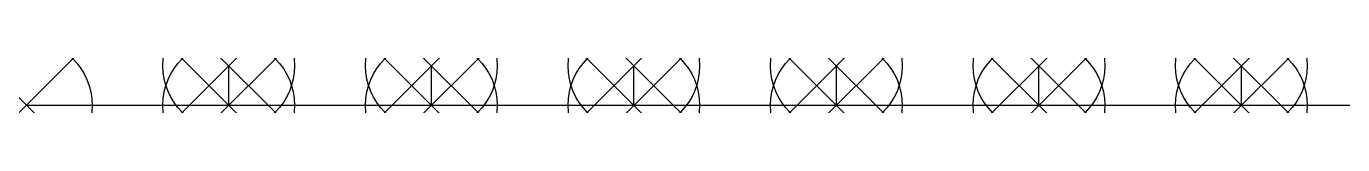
# Model space of a CAD drawing. Header units: inches. Extents: x 0 to 40, y 0 to 0.3.
# Drawn here: x 0 to 10, y 0 to 0.3 of the extents above; entities that cross this region are included whole.
import ezdxf

# ---------------------------------------------------------------- set-up
doc = ezdxf.new("R2010")
doc.units = ezdxf.units.IN
doc.header["$MEASUREMENT"] = 0
doc.header["$PDMODE"] = 35
for name, color, linetype in [('GF_Glass_01', 210, 'Continuous'), ('GF_Glass_02', 210, 'Continuous'), ('GF_Glass_05', 210, 'Continuous'), ('MF_bars', 21, 'Continuous'), ('NF_Glassload', 150, 'Continuous'), ('NF_RestraintsXYZ', 70, 'Continuous'), ('NF_Windload_01', 40, 'Continuous'), ('NF_Windload_02', 40, 'Continuous'), ('NF_Windload_03', 40, 'Continuous'), ('NF_Windload_04', 40, 'Continuous'), ('NF_Windload_05', 40, 'Continuous'), ('NF_Windload_06', 40, 'Continuous'), ('NF_Windload_07', 40, 'Continuous'), ('NF_Windload_08', 40, 'Continuous'), ('NF_Windload_09', 40, 'Continuous'), ('NF_Windload_10', 40, 'Continuous'), ('NF_Windload_11', 40, 'Continuous'), ('NF_Windload_12', 40, 'Continuous'), ('NF_Windload_13', 40, 'Continuous'), ('NF_Windload_14', 40, 'Continuous'), ('NF_Windload_15', 40, 'Continuous')]:
    doc.layers.add(name, color=color, linetype=linetype)

msp = doc.modelspace()

# ---------------------------------------------------------------- linework, layer by layer
at = {"extrusion": (0, -1, -2e-16)}
for p, q in [((1.538, 0.3, 1.562), (1.538, 0.3)), ((1.538, 0.3, 3.125), (1.538, 0.3, 1.562)), ((1.538, 0.3, 4.688), (1.538, 0.3, 3.125)), ((1.538, 0.3, 6.25), (1.538, 0.3, 4.688)), ((1.538, 0.3, 7.813), (1.538, 0.3, 6.25)), ((1.538, 0.3, 9.375), (1.538, 0.3, 7.813)), ((1.538, 0.3, 10.938), (1.538, 0.3, 9.375)), ((1.538, 0.3, 12.5), (1.538, 0.3, 10.938)), ((1.538, 0.3, 14.062), (1.538, 0.3, 12.5)), ((1.538, 0.3, 15.625), (1.538, 0.3, 14.062)), ((1.538, 0.3, 17.188), (1.538, 0.3, 15.625)), ((1.538, 0.3, 18.75), (1.538, 0.3, 17.188)), ((1.538, 0.3, 20.312), (1.538, 0.3, 18.75)), ((1.538, 0.3, 21.875), (1.538, 0.3, 20.312)), ((1.538, 0.3, 23.438), (1.538, 0.3, 21.875)), ((1.538, 0.3, 25), (1.538, 0.3, 23.438)), ((1.538, 0, 23.438), (1.538, 0.3, 23.438)), ((1.538, 0, 21.875), (1.538, 0.3, 21.875)), ((1.538, 0, 20.313), (1.538, 0.3, 20.313)), ((1.538, 0, 18.75), (1.538, 0.3, 18.75)), ((1.538, 0, 17.188), (1.538, 0.3, 17.188)), ((1.538, 0, 15.625), (1.538, 0.3, 15.625)), ((1.538, 0, 14.063), (1.538, 0.3, 14.063)), ((1.538, 0, 12.5), (1.538, 0.3, 12.5)), ((1.538, 0, 10.938), (1.538, 0.3, 10.938)), ((1.538, 0, 9.375), (1.538, 0.3, 9.375)), ((1.538, 0, 7.813), (1.538, 0.3, 7.813)), ((1.538, 0, 6.25), (1.538, 0.3, 6.25)), ((1.538, 0, 4.688), (1.538, 0.3, 4.688)), ((1.538, 0, 3.125), (1.538, 0.3, 3.125)), ((1.538, 0, 1.563), (1.538, 0.3, 1.563)), ((3.077, 0.3, 1.562), (3.077, 0.3)), ((3.077, 0.3, 3.125), (3.077, 0.3, 1.562)), ((3.077, 0.3, 4.688), (3.077, 0.3, 3.125)), ((3.077, 0.3, 6.25), (3.077, 0.3, 4.688)), ((3.077, 0.3, 7.813), (3.077, 0.3, 6.25)), ((3.077, 0.3, 9.375), (3.077, 0.3, 7.813)), ((3.077, 0.3, 10.938), (3.077, 0.3, 9.375)), ((3.077, 0.3, 12.5), (3.077, 0.3, 10.938)), ((3.077, 0.3, 14.062), (3.077, 0.3, 12.5)), ((3.077, 0.3, 15.625), (3.077, 0.3, 14.062)), ((3.077, 0.3, 17.188), (3.077, 0.3, 15.625)), ((3.077, 0.3, 18.75), (3.077, 0.3, 17.188)), ((3.077, 0.3, 20.312), (3.077, 0.3, 18.75)), ((3.077, 0.3, 21.875), (3.077, 0.3, 20.312)), ((3.077, 0.3, 23.438), (3.077, 0.3, 21.875)), ((3.077, 0.3, 25), (3.077, 0.3, 23.438)), ((3.077, 0, 23.438), (3.077, 0.3, 23.438)), ((3.077, 0, 21.875), (3.077, 0.3, 21.875)), ((3.077, 0, 20.313), (3.077, 0.3, 20.313)), ((3.077, 0, 18.75), (3.077, 0.3, 18.75)), ((3.077, 0, 17.188), (3.077, 0.3, 17.188)), ((3.077, 0, 15.625), (3.077, 0.3, 15.625)), ((3.077, 0, 14.063), (3.077, 0.3, 14.063)), ((3.077, 0, 12.5), (3.077, 0.3, 12.5)), ((3.077, 0, 10.938), (3.077, 0.3, 10.938)), ((3.077, 0, 9.375), (3.077, 0.3, 9.375)), ((3.077, 0, 7.813), (3.077, 0.3, 7.813)), ((3.077, 0, 6.25), (3.077, 0.3, 6.25)), ((3.077, 0, 4.688), (3.077, 0.3, 4.688)), ((3.077, 0, 3.125), (3.077, 0.3, 3.125)), ((3.077, 0, 1.563), (3.077, 0.3, 1.563)), ((4.615, 0.3, 1.562), (4.615, 0.3)), ((4.615, 0.3, 3.125), (4.615, 0.3, 1.562)), ((4.615, 0.3, 4.688), (4.615, 0.3, 3.125)), ((4.615, 0.3, 6.25), (4.615, 0.3, 4.688)), ((4.615, 0.3, 7.813), (4.615, 0.3, 6.25)), ((4.615, 0.3, 9.375), (4.615, 0.3, 7.813)), ((4.615, 0.3, 10.938), (4.615, 0.3, 9.375)), ((4.615, 0.3, 12.5), (4.615, 0.3, 10.938)), ((4.615, 0.3, 14.062), (4.615, 0.3, 12.5)), ((4.615, 0.3, 15.625), (4.615, 0.3, 14.062)), ((4.615, 0.3, 17.188), (4.615, 0.3, 15.625)), ((4.615, 0.3, 18.75), (4.615, 0.3, 17.188)), ((4.615, 0.3, 20.312), (4.615, 0.3, 18.75)), ((4.615, 0.3, 21.875), (4.615, 0.3, 20.312)), ((4.615, 0.3, 23.438), (4.615, 0.3, 21.875)), ((4.615, 0.3, 25), (4.615, 0.3, 23.438)), ((4.615, 0, 23.438), (4.615, 0.3, 23.438)), ((4.615, 0, 21.875), (4.615, 0.3, 21.875)), ((4.615, 0, 20.313), (4.615, 0.3, 20.313)), ((4.615, 0, 18.75), (4.615, 0.3, 18.75)), ((4.615, 0, 17.188), (4.615, 0.3, 17.188)), ((4.615, 0, 15.625), (4.615, 0.3, 15.625)), ((4.615, 0, 14.063), (4.615, 0.3, 14.063)), ((4.615, 0, 12.5), (4.615, 0.3, 12.5)), ((4.615, 0, 10.938), (4.615, 0.3, 10.938)), ((4.615, 0, 9.375), (4.615, 0.3, 9.375)), ((4.615, 0, 7.813), (4.615, 0.3, 7.813)), ((4.615, 0, 6.25), (4.615, 0.3, 6.25)), ((4.615, 0, 4.688), (4.615, 0.3, 4.688)), ((4.615, 0, 3.125), (4.615, 0.3, 3.125)), ((4.615, 0, 1.563), (4.615, 0.3, 1.563)), ((6.154, 0.3, 1.562), (6.154, 0.3)), ((6.154, 0.3, 3.125), (6.154, 0.3, 1.562)), ((6.154, 0.3, 4.688), (6.154, 0.3, 3.125)), ((6.154, 0.3, 6.25), (6.154, 0.3, 4.688)), ((6.154, 0.3, 7.813), (6.154, 0.3, 6.25)), ((6.154, 0.3, 9.375), (6.154, 0.3, 7.813)), ((6.154, 0.3, 10.938), (6.154, 0.3, 9.375)), ((6.154, 0.3, 12.5), (6.154, 0.3, 10.938)), ((6.154, 0.3, 14.062), (6.154, 0.3, 12.5)), ((6.154, 0.3, 15.625), (6.154, 0.3, 14.062)), ((6.154, 0.3, 17.188), (6.154, 0.3, 15.625)), ((6.154, 0.3, 18.75), (6.154, 0.3, 17.188)), ((6.154, 0.3, 20.312), (6.154, 0.3, 18.75)), ((6.154, 0.3, 21.875), (6.154, 0.3, 20.312)), ((6.154, 0.3, 23.438), (6.154, 0.3, 21.875)), ((6.154, 0.3, 25), (6.154, 0.3, 23.438)), ((6.154, 0, 23.438), (6.154, 0.3, 23.438)), ((6.154, 0, 21.875), (6.154, 0.3, 21.875)), ((6.154, 0, 20.313), (6.154, 0.3, 20.313)), ((6.154, 0, 18.75), (6.154, 0.3, 18.75)), ((6.154, 0, 17.188), (6.154, 0.3, 17.188)), ((6.154, 0, 15.625), (6.154, 0.3, 15.625)), ((6.154, 0, 14.063), (6.154, 0.3, 14.063)), ((6.154, 0, 12.5), (6.154, 0.3, 12.5)), ((6.154, 0, 10.938), (6.154, 0.3, 10.938)), ((6.154, 0, 9.375), (6.154, 0.3, 9.375)), ((6.154, 0, 7.813), (6.154, 0.3, 7.813)), ((6.154, 0, 6.25), (6.154, 0.3, 6.25)), ((6.154, 0, 4.688), (6.154, 0.3, 4.688)), ((6.154, 0, 3.125), (6.154, 0.3, 3.125)), ((6.154, 0, 1.563), (6.154, 0.3, 1.563)), ((7.692, 0.3, 1.562), (7.692, 0.3)), ((7.692, 0.3, 3.125), (7.692, 0.3, 1.562)), ((7.692, 0.3, 4.688), (7.692, 0.3, 3.125)), ((7.692, 0.3, 6.25), (7.692, 0.3, 4.688)), ((7.692, 0.3, 7.813), (7.692, 0.3, 6.25)), ((7.692, 0.3, 9.375), (7.692, 0.3, 7.813)), ((7.692, 0.3, 10.938), (7.692, 0.3, 9.375)), ((7.692, 0.3, 12.5), (7.692, 0.3, 10.938)), ((7.692, 0.3, 14.062), (7.692, 0.3, 12.5)), ((7.692, 0.3, 15.625), (7.692, 0.3, 14.062)), ((7.692, 0.3, 17.188), (7.692, 0.3, 15.625)), ((7.692, 0.3, 18.75), (7.692, 0.3, 17.188)), ((7.692, 0.3, 20.312), (7.692, 0.3, 18.75)), ((7.692, 0.3, 21.875), (7.692, 0.3, 20.312)), ((7.692, 0.3, 23.438), (7.692, 0.3, 21.875)), ((7.692, 0.3, 25), (7.692, 0.3, 23.438)), ((7.692, 0, 23.438), (7.692, 0.3, 23.438)), ((7.692, 0, 21.875), (7.692, 0.3, 21.875)), ((7.692, 0, 20.313), (7.692, 0.3, 20.313)), ((7.692, 0, 18.75), (7.692, 0.3, 18.75)), ((7.692, 0, 17.188), (7.692, 0.3, 17.188)), ((7.692, 0, 15.625), (7.692, 0.3, 15.625)), ((7.692, 0, 14.063), (7.692, 0.3, 14.063)), ((7.692, 0, 12.5), (7.692, 0.3, 12.5)), ((7.692, 0, 10.938), (7.692, 0.3, 10.938)), ((7.692, 0, 9.375), (7.692, 0.3, 9.375)), ((7.692, 0, 7.813), (7.692, 0.3, 7.813)), ((7.692, 0, 6.25), (7.692, 0.3, 6.25)), ((7.692, 0, 4.688), (7.692, 0.3, 4.688)), ((7.692, 0, 3.125), (7.692, 0.3, 3.125)), ((7.692, 0, 1.563), (7.692, 0.3, 1.563)), ((9.231, 0.3, 1.562), (9.231, 0.3)), ((9.231, 0.3, 3.125), (9.231, 0.3, 1.562)), ((9.231, 0.3, 4.688), (9.231, 0.3, 3.125)), ((9.231, 0.3, 6.25), (9.231, 0.3, 4.688)), ((9.231, 0.3, 7.813), (9.231, 0.3, 6.25)), ((9.231, 0.3, 9.375), (9.231, 0.3, 7.813)), ((9.231, 0.3, 10.938), (9.231, 0.3, 9.375)), ((9.231, 0.3, 12.5), (9.231, 0.3, 10.938)), ((9.231, 0.3, 14.062), (9.231, 0.3, 12.5)), ((9.231, 0.3, 15.625), (9.231, 0.3, 14.062)), ((9.231, 0.3, 17.188), (9.231, 0.3, 15.625)), ((9.231, 0.3, 18.75), (9.231, 0.3, 17.188)), ((9.231, 0.3, 20.312), (9.231, 0.3, 18.75)), ((9.231, 0.3, 21.875), (9.231, 0.3, 20.312)), ((9.231, 0.3, 23.438), (9.231, 0.3, 21.875)), ((9.231, 0.3, 25), (9.231, 0.3, 23.438)), ((9.231, 0, 23.438), (9.231, 0.3, 23.438)), ((9.231, 0, 21.875), (9.231, 0.3, 21.875)), ((9.231, 0, 20.313), (9.231, 0.3, 20.313)), ((9.231, 0, 18.75), (9.231, 0.3, 18.75)), ((9.231, 0, 17.188), (9.231, 0.3, 17.188)), ((9.231, 0, 15.625), (9.231, 0.3, 15.625)), ((9.231, 0, 14.063), (9.231, 0.3, 14.063)), ((9.231, 0, 12.5), (9.231, 0.3, 12.5)), ((9.231, 0, 10.938), (9.231, 0.3, 10.938)), ((9.231, 0, 9.375), (9.231, 0.3, 9.375)), ((9.231, 0, 7.813), (9.231, 0.3, 7.813)), ((9.231, 0, 6.25), (9.231, 0.3, 6.25)), ((9.231, 0, 4.688), (9.231, 0.3, 4.688)), ((9.231, 0, 3.125), (9.231, 0.3, 3.125)), ((9.231, 0, 1.563), (9.231, 0.3, 1.563)), ((1.538, 0, 1.562), (1.538, 0)), ((3.077, 0, 1.562), (3.077, 0)), ((4.615, 0, 1.562), (4.615, 0)), ((6.154, 0, 1.562), (6.154, 0)), ((7.692, 0, 1.562), (7.692, 0)), ((9.231, 0, 1.562), (9.231, 0)), ((0, 0, 1.562), (1.538, 0, 1.562)), ((0, 0, 3.125), (1.538, 0, 3.125)), ((0, 0, 4.688), (1.538, 0, 4.688)), ((0, 0, 6.25), (1.538, 0, 6.25)), ((0, 0, 7.813), (1.538, 0, 7.813)), ((0, 0, 9.375), (1.538, 0, 9.375)), ((0, 0, 10.938), (1.538, 0, 10.938)), ((0, 0, 12.5), (1.538, 0, 12.5)), ((0, 0, 14.062), (1.538, 0, 14.062)), ((0, 0, 15.625), (1.538, 0, 15.625)), ((0, 0, 17.188), (1.538, 0, 17.188)), ((0, 0, 18.75), (1.538, 0, 18.75)), ((0, 0, 20.312), (1.538, 0, 20.312)), ((0, 0, 21.875), (1.538, 0, 21.875)), ((0, 0, 23.438), (1.538, 0, 23.438)), ((1.538, 0, 3.125), (1.538, 0, 1.562)), ((1.538, 0, 4.688), (1.538, 0, 3.125)), ((1.538, 0, 6.25), (1.538, 0, 4.688)), ((1.538, 0, 7.813), (1.538, 0, 6.25)), ((1.538, 0, 9.375), (1.538, 0, 7.813)), ((1.538, 0, 10.938), (1.538, 0, 9.375)), ((1.538, 0, 12.5), (1.538, 0, 10.938)), ((1.538, 0, 14.062), (1.538, 0, 12.5)), ((1.538, 0, 15.625), (1.538, 0, 14.062)), ((1.538, 0, 17.188), (1.538, 0, 15.625)), ((1.538, 0, 18.75), (1.538, 0, 17.188)), ((1.538, 0, 20.312), (1.538, 0, 18.75)), ((1.538, 0, 21.875), (1.538, 0, 20.312)), ((1.538, 0, 23.438), (1.538, 0, 21.875)), ((1.538, 0, 25), (1.538, 0, 23.438)), ((1.538, 0, 1.562), (3.077, 0, 1.562)), ((1.538, 0, 3.125), (3.077, 0, 3.125)), ((1.538, 0, 4.688), (3.077, 0, 4.688)), ((1.538, 0, 6.25), (3.077, 0, 6.25)), ((1.538, 0, 7.813), (3.077, 0, 7.813)), ((1.538, 0, 9.375), (3.077, 0, 9.375)), ((1.538, 0, 10.938), (3.077, 0, 10.938)), ((1.538, 0, 12.5), (3.077, 0, 12.5)), ((1.538, 0, 14.062), (3.077, 0, 14.062)), ((1.538, 0, 15.625), (3.077, 0, 15.625)), ((1.538, 0, 17.188), (3.077, 0, 17.188)), ((1.538, 0, 18.75), (3.077, 0, 18.75)), ((1.538, 0, 20.312), (3.077, 0, 20.312)), ((1.538, 0, 21.875), (3.077, 0, 21.875)), ((1.538, 0, 23.438), (3.077, 0, 23.438)), ((3.077, 0, 3.125), (3.077, 0, 1.562)), ((3.077, 0, 4.688), (3.077, 0, 3.125)), ((3.077, 0, 6.25), (3.077, 0, 4.688)), ((3.077, 0, 7.813), (3.077, 0, 6.25)), ((3.077, 0, 9.375), (3.077, 0, 7.813)), ((3.077, 0, 10.938), (3.077, 0, 9.375)), ((3.077, 0, 12.5), (3.077, 0, 10.938)), ((3.077, 0, 14.062), (3.077, 0, 12.5)), ((3.077, 0, 15.625), (3.077, 0, 14.062)), ((3.077, 0, 17.188), (3.077, 0, 15.625)), ((3.077, 0, 18.75), (3.077, 0, 17.188)), ((3.077, 0, 20.312), (3.077, 0, 18.75)), ((3.077, 0, 21.875), (3.077, 0, 20.312)), ((3.077, 0, 23.438), (3.077, 0, 21.875)), ((3.077, 0, 25), (3.077, 0, 23.438)), ((3.077, 0, 1.562), (4.615, 0, 1.562)), ((3.077, 0, 3.125), (4.615, 0, 3.125)), ((3.077, 0, 4.688), (4.615, 0, 4.688)), ((3.077, 0, 6.25), (4.615, 0, 6.25)), ((3.077, 0, 7.813), (4.615, 0, 7.813)), ((3.077, 0, 9.375), (4.615, 0, 9.375)), ((3.077, 0, 10.938), (4.615, 0, 10.938)), ((3.077, 0, 12.5), (4.615, 0, 12.5)), ((3.077, 0, 14.062), (4.615, 0, 14.062)), ((3.077, 0, 15.625), (4.615, 0, 15.625)), ((3.077, 0, 17.188), (4.615, 0, 17.188)), ((3.077, 0, 18.75), (4.615, 0, 18.75)), ((3.077, 0, 20.312), (4.615, 0, 20.312)), ((3.077, 0, 21.875), (4.615, 0, 21.875)), ((3.077, 0, 23.438), (4.615, 0, 23.438)), ((4.615, 0, 3.125), (4.615, 0, 1.562)), ((4.615, 0, 4.688), (4.615, 0, 3.125)), ((4.615, 0, 6.25), (4.615, 0, 4.688)), ((4.615, 0, 7.813), (4.615, 0, 6.25)), ((4.615, 0, 9.375), (4.615, 0, 7.813)), ((4.615, 0, 10.938), (4.615, 0, 9.375)), ((4.615, 0, 12.5), (4.615, 0, 10.938)), ((4.615, 0, 14.062), (4.615, 0, 12.5)), ((4.615, 0, 15.625), (4.615, 0, 14.062)), ((4.615, 0, 17.188), (4.615, 0, 15.625)), ((4.615, 0, 18.75), (4.615, 0, 17.188)), ((4.615, 0, 20.312), (4.615, 0, 18.75)), ((4.615, 0, 21.875), (4.615, 0, 20.312)), ((4.615, 0, 23.438), (4.615, 0, 21.875)), ((4.615, 0, 25), (4.615, 0, 23.438)), ((4.615, 0, 1.562), (6.154, 0, 1.562)), ((4.615, 0, 3.125), (6.154, 0, 3.125)), ((4.615, 0, 4.688), (6.154, 0, 4.688)), ((4.615, 0, 6.25), (6.154, 0, 6.25)), ((4.615, 0, 7.813), (6.154, 0, 7.813)), ((4.615, 0, 9.375), (6.154, 0, 9.375)), ((4.615, 0, 10.938), (6.154, 0, 10.938)), ((4.615, 0, 12.5), (6.154, 0, 12.5)), ((4.615, 0, 14.062), (6.154, 0, 14.062)), ((4.615, 0, 15.625), (6.154, 0, 15.625)), ((4.615, 0, 17.188), (6.154, 0, 17.188)), ((4.615, 0, 18.75), (6.154, 0, 18.75)), ((4.615, 0, 20.312), (6.154, 0, 20.312)), ((4.615, 0, 21.875), (6.154, 0, 21.875)), ((4.615, 0, 23.438), (6.154, 0, 23.438)), ((6.154, 0, 3.125), (6.154, 0, 1.562)), ((6.154, 0, 4.688), (6.154, 0, 3.125)), ((6.154, 0, 6.25), (6.154, 0, 4.688)), ((6.154, 0, 7.813), (6.154, 0, 6.25)), ((6.154, 0, 9.375), (6.154, 0, 7.813)), ((6.154, 0, 10.938), (6.154, 0, 9.375)), ((6.154, 0, 12.5), (6.154, 0, 10.938)), ((6.154, 0, 14.062), (6.154, 0, 12.5)), ((6.154, 0, 15.625), (6.154, 0, 14.062)), ((6.154, 0, 17.188), (6.154, 0, 15.625)), ((6.154, 0, 18.75), (6.154, 0, 17.188)), ((6.154, 0, 20.312), (6.154, 0, 18.75)), ((6.154, 0, 21.875), (6.154, 0, 20.312)), ((6.154, 0, 23.438), (6.154, 0, 21.875)), ((6.154, 0, 25), (6.154, 0, 23.438)), ((6.154, 0, 1.562), (7.692, 0, 1.562)), ((6.154, 0, 3.125), (7.692, 0, 3.125)), ((6.154, 0, 4.688), (7.692, 0, 4.688)), ((6.154, 0, 6.25), (7.692, 0, 6.25)), ((6.154, 0, 7.813), (7.692, 0, 7.813)), ((6.154, 0, 9.375), (7.692, 0, 9.375)), ((6.154, 0, 10.938), (7.692, 0, 10.938)), ((6.154, 0, 12.5), (7.692, 0, 12.5)), ((6.154, 0, 14.062), (7.692, 0, 14.062)), ((6.154, 0, 15.625), (7.692, 0, 15.625)), ((6.154, 0, 17.188), (7.692, 0, 17.188)), ((6.154, 0, 18.75), (7.692, 0, 18.75)), ((6.154, 0, 20.312), (7.692, 0, 20.312)), ((6.154, 0, 21.875), (7.692, 0, 21.875)), ((6.154, 0, 23.438), (7.692, 0, 23.438)), ((7.692, 0, 3.125), (7.692, 0, 1.562)), ((7.692, 0, 4.688), (7.692, 0, 3.125)), ((7.692, 0, 6.25), (7.692, 0, 4.688)), ((7.692, 0, 7.813), (7.692, 0, 6.25)), ((7.692, 0, 9.375), (7.692, 0, 7.813)), ((7.692, 0, 10.938), (7.692, 0, 9.375)), ((7.692, 0, 12.5), (7.692, 0, 10.938)), ((7.692, 0, 14.062), (7.692, 0, 12.5)), ((7.692, 0, 15.625), (7.692, 0, 14.062)), ((7.692, 0, 17.188), (7.692, 0, 15.625)), ((7.692, 0, 18.75), (7.692, 0, 17.188)), ((7.692, 0, 20.312), (7.692, 0, 18.75)), ((7.692, 0, 21.875), (7.692, 0, 20.312)), ((7.692, 0, 23.438), (7.692, 0, 21.875)), ((7.692, 0, 25), (7.692, 0, 23.438)), ((7.692, 0, 1.562), (9.231, 0, 1.562)), ((7.692, 0, 3.125), (9.231, 0, 3.125)), ((7.692, 0, 4.688), (9.231, 0, 4.688)), ((7.692, 0, 6.25), (9.231, 0, 6.25)), ((7.692, 0, 7.813), (9.231, 0, 7.813)), ((7.692, 0, 9.375), (9.231, 0, 9.375)), ((7.692, 0, 10.938), (9.231, 0, 10.938)), ((7.692, 0, 12.5), (9.231, 0, 12.5)), ((7.692, 0, 14.062), (9.231, 0, 14.062)), ((7.692, 0, 15.625), (9.231, 0, 15.625)), ((7.692, 0, 17.188), (9.231, 0, 17.188)), ((7.692, 0, 18.75), (9.231, 0, 18.75)), ((7.692, 0, 20.312), (9.231, 0, 20.312)), ((7.692, 0, 21.875), (9.231, 0, 21.875)), ((7.692, 0, 23.438), (9.231, 0, 23.438)), ((9.231, 0, 3.125), (9.231, 0, 1.562)), ((9.231, 0, 4.688), (9.231, 0, 3.125)), ((9.231, 0, 6.25), (9.231, 0, 4.688)), ((9.231, 0, 7.813), (9.231, 0, 6.25)), ((9.231, 0, 9.375), (9.231, 0, 7.813)), ((9.231, 0, 10.938), (9.231, 0, 9.375)), ((9.231, 0, 12.5), (9.231, 0, 10.938)), ((9.231, 0, 14.062), (9.231, 0, 12.5)), ((9.231, 0, 15.625), (9.231, 0, 14.062)), ((9.231, 0, 17.188), (9.231, 0, 15.625)), ((9.231, 0, 18.75), (9.231, 0, 17.188)), ((9.231, 0, 20.312), (9.231, 0, 18.75)), ((9.231, 0, 21.875), (9.231, 0, 20.312)), ((9.231, 0, 23.438), (9.231, 0, 21.875)), ((9.231, 0, 25), (9.231, 0, 23.438)), ((9.231, 0, 1.562), (10.769, 0, 1.562)), ((9.231, 0, 3.125), (10.769, 0, 3.125)), ((9.231, 0, 4.688), (10.769, 0, 4.688)), ((9.231, 0, 6.25), (10.769, 0, 6.25)), ((9.231, 0, 7.813), (10.769, 0, 7.813)), ((9.231, 0, 9.375), (10.769, 0, 9.375)), ((9.231, 0, 10.938), (10.769, 0, 10.938)), ((9.231, 0, 12.5), (10.769, 0, 12.5)), ((9.231, 0, 14.062), (10.769, 0, 14.062)), ((9.231, 0, 15.625), (10.769, 0, 15.625)), ((9.231, 0, 17.188), (10.769, 0, 17.188)), ((9.231, 0, 18.75), (10.769, 0, 18.75)), ((9.231, 0, 20.312), (10.769, 0, 20.312)), ((9.231, 0, 21.875), (10.769, 0, 21.875)), ((9.231, 0, 23.438), (10.769, 0, 23.438))]:
    msp.add_line(p, q, dxfattribs=at)
at = {"layer": 'GF_Glass_01', "extrusion": (0, -1, -2e-16)}
for p in [(1.538, 0), (3.077, 0), (1.538, 0, 1.562), (3.077, 0, 1.562)]:
    msp.add_point(p, dxfattribs=at)
at = {"layer": 'GF_Glass_02', "extrusion": (0, -1, -2e-16)}
for p in [(6.154, 0, 7.813), (6.154, 0, 9.375), (7.692, 0, 7.813), (7.692, 0, 9.375)]:
    msp.add_point(p, dxfattribs=at)
at = {"layer": 'GF_Glass_05', "extrusion": (0, -1, -2e-16)}
for p in [(1.538, 0, 21.875), (1.538, 0, 23.438), (3.077, 0, 21.875), (3.077, 0, 23.438)]:
    msp.add_point(p, dxfattribs=at)
at = {"layer": 'MF_bars', "extrusion": (0, -1, -2e-16)}
for p, q in [((1.538, 0, 23.438), (1.538, 0.3, 23.438)), ((1.538, 0, 21.875), (1.538, 0.3, 21.875)), ((1.538, 0, 20.312), (1.538, 0.3, 20.312)), ((1.538, 0, 18.75), (1.538, 0.3, 18.75)), ((1.538, 0, 17.188), (1.538, 0.3, 17.188)), ((1.538, 0, 15.625), (1.538, 0.3, 15.625)), ((1.538, 0, 14.062), (1.538, 0.3, 14.062)), ((1.538, 0, 12.5), (1.538, 0.3, 12.5)), ((1.538, 0, 10.938), (1.538, 0.3, 10.938)), ((1.538, 0, 9.375), (1.538, 0.3, 9.375)), ((1.538, 0, 7.813), (1.538, 0.3, 7.813)), ((1.538, 0, 6.25), (1.538, 0.3, 6.25)), ((1.538, 0, 4.688), (1.538, 0.3, 4.688)), ((1.538, 0, 3.125), (1.538, 0.3, 3.125)), ((1.538, 0, 1.562), (1.538, 0.3, 1.562)), ((3.077, 0, 23.438), (3.077, 0.3, 23.438)), ((3.077, 0, 21.875), (3.077, 0.3, 21.875)), ((3.077, 0, 20.312), (3.077, 0.3, 20.312)), ((3.077, 0, 18.75), (3.077, 0.3, 18.75)), ((3.077, 0, 17.188), (3.077, 0.3, 17.188)), ((3.077, 0, 15.625), (3.077, 0.3, 15.625)), ((3.077, 0, 14.062), (3.077, 0.3, 14.062)), ((3.077, 0, 12.5), (3.077, 0.3, 12.5)), ((3.077, 0, 10.938), (3.077, 0.3, 10.938)), ((3.077, 0, 9.375), (3.077, 0.3, 9.375)), ((3.077, 0, 7.813), (3.077, 0.3, 7.813)), ((3.077, 0, 6.25), (3.077, 0.3, 6.25)), ((3.077, 0, 4.688), (3.077, 0.3, 4.688)), ((3.077, 0, 3.125), (3.077, 0.3, 3.125)), ((3.077, 0, 1.562), (3.077, 0.3, 1.562)), ((4.615, 0, 23.438), (4.615, 0.3, 23.438)), ((4.615, 0, 21.875), (4.615, 0.3, 21.875)), ((4.615, 0, 20.312), (4.615, 0.3, 20.312)), ((4.615, 0, 18.75), (4.615, 0.3, 18.75)), ((4.615, 0, 17.188), (4.615, 0.3, 17.188)), ((4.615, 0, 15.625), (4.615, 0.3, 15.625)), ((4.615, 0, 14.062), (4.615, 0.3, 14.062)), ((4.615, 0, 12.5), (4.615, 0.3, 12.5)), ((4.615, 0, 10.938), (4.615, 0.3, 10.938)), ((4.615, 0, 9.375), (4.615, 0.3, 9.375)), ((4.615, 0, 7.813), (4.615, 0.3, 7.813)), ((4.615, 0, 6.25), (4.615, 0.3, 6.25)), ((4.615, 0, 4.688), (4.615, 0.3, 4.688)), ((4.615, 0, 3.125), (4.615, 0.3, 3.125)), ((4.615, 0, 1.562), (4.615, 0.3, 1.562)), ((6.154, 0, 23.438), (6.154, 0.3, 23.438)), ((6.154, 0, 21.875), (6.154, 0.3, 21.875)), ((6.154, 0, 20.312), (6.154, 0.3, 20.312)), ((6.154, 0, 18.75), (6.154, 0.3, 18.75)), ((6.154, 0, 17.188), (6.154, 0.3, 17.188)), ((6.154, 0, 15.625), (6.154, 0.3, 15.625)), ((6.154, 0, 14.062), (6.154, 0.3, 14.062)), ((6.154, 0, 12.5), (6.154, 0.3, 12.5)), ((6.154, 0, 10.938), (6.154, 0.3, 10.938)), ((6.154, 0, 9.375), (6.154, 0.3, 9.375)), ((6.154, 0, 7.813), (6.154, 0.3, 7.813)), ((6.154, 0, 6.25), (6.154, 0.3, 6.25)), ((6.154, 0, 4.688), (6.154, 0.3, 4.688)), ((6.154, 0, 3.125), (6.154, 0.3, 3.125)), ((6.154, 0, 1.562), (6.154, 0.3, 1.562)), ((7.692, 0, 23.438), (7.692, 0.3, 23.438)), ((7.692, 0, 21.875), (7.692, 0.3, 21.875)), ((7.692, 0, 20.312), (7.692, 0.3, 20.312)), ((7.692, 0, 18.75), (7.692, 0.3, 18.75)), ((7.692, 0, 17.188), (7.692, 0.3, 17.188)), ((7.692, 0, 15.625), (7.692, 0.3, 15.625)), ((7.692, 0, 14.062), (7.692, 0.3, 14.062)), ((7.692, 0, 12.5), (7.692, 0.3, 12.5)), ((7.692, 0, 10.938), (7.692, 0.3, 10.938)), ((7.692, 0, 9.375), (7.692, 0.3, 9.375)), ((7.692, 0, 7.813), (7.692, 0.3, 7.813)), ((7.692, 0, 6.25), (7.692, 0.3, 6.25)), ((7.692, 0, 4.688), (7.692, 0.3, 4.688)), ((7.692, 0, 3.125), (7.692, 0.3, 3.125)), ((7.692, 0, 1.562), (7.692, 0.3, 1.562)), ((9.231, 0, 23.438), (9.231, 0.3, 23.438)), ((9.231, 0, 21.875), (9.231, 0.3, 21.875)), ((9.231, 0, 20.312), (9.231, 0.3, 20.312)), ((9.231, 0, 18.75), (9.231, 0.3, 18.75)), ((9.231, 0, 17.188), (9.231, 0.3, 17.188)), ((9.231, 0, 15.625), (9.231, 0.3, 15.625)), ((9.231, 0, 14.062), (9.231, 0.3, 14.062)), ((9.231, 0, 12.5), (9.231, 0.3, 12.5)), ((9.231, 0, 10.938), (9.231, 0.3, 10.938)), ((9.231, 0, 9.375), (9.231, 0.3, 9.375)), ((9.231, 0, 7.813), (9.231, 0.3, 7.813)), ((9.231, 0, 6.25), (9.231, 0.3, 6.25)), ((9.231, 0, 4.688), (9.231, 0.3, 4.688)), ((9.231, 0, 3.125), (9.231, 0.3, 3.125)), ((9.231, 0, 1.562), (9.231, 0.3, 1.562))]:
    msp.add_line(p, q, dxfattribs=at)
at = {"layer": 'NF_Glassload', "extrusion": (0, -1, -2e-16)}
for p in [(1.538, 0, 7.813), (1.538, 0, 6.25), (1.538, 0, 4.688), (1.538, 0, 1.562), (1.538, 0, 3.125), (1.538, 0, 9.375), (1.538, 0, 10.938), (1.538, 0, 12.5), (1.538, 0, 14.062), (1.538, 0, 15.625), (1.538, 0, 17.188), (1.538, 0, 18.75), (1.538, 0, 20.312), (1.538, 0, 21.875), (1.538, 0, 23.438), (3.077, 0, 7.813), (3.077, 0, 6.25), (3.077, 0, 4.688), (3.077, 0, 1.562), (3.077, 0, 3.125), (3.077, 0, 9.375), (3.077, 0, 10.938), (3.077, 0, 12.5), (3.077, 0, 14.062), (3.077, 0, 15.625), (3.077, 0, 17.188), (3.077, 0, 18.75), (3.077, 0, 20.312), (3.077, 0, 21.875), (3.077, 0, 23.438), (4.615, 0, 7.813), (4.615, 0, 6.25), (4.615, 0, 4.688), (4.615, 0, 1.562), (4.615, 0, 3.125), (4.615, 0, 9.375), (4.615, 0, 10.938), (4.615, 0, 12.5), (4.615, 0, 14.062), (4.615, 0, 15.625), (4.615, 0, 17.188), (4.615, 0, 18.75), (4.615, 0, 20.312), (4.615, 0, 21.875), (4.615, 0, 23.438), (6.154, 0, 7.813), (6.154, 0, 6.25), (6.154, 0, 4.688), (6.154, 0, 1.562), (6.154, 0, 3.125), (6.154, 0, 9.375), (6.154, 0, 10.938), (6.154, 0, 12.5), (6.154, 0, 14.062), (6.154, 0, 15.625), (6.154, 0, 17.188), (6.154, 0, 18.75), (6.154, 0, 20.312), (6.154, 0, 21.875), (6.154, 0, 23.438), (7.692, 0, 7.813), (7.692, 0, 6.25), (7.692, 0, 4.688), (7.692, 0, 1.562), (7.692, 0, 3.125), (7.692, 0, 9.375), (7.692, 0, 10.938), (7.692, 0, 12.5), (7.692, 0, 14.062), (7.692, 0, 15.625), (7.692, 0, 17.188), (7.692, 0, 18.75), (7.692, 0, 20.312), (7.692, 0, 21.875), (7.692, 0, 23.438), (9.231, 0, 7.813), (9.231, 0, 6.25), (9.231, 0, 4.688), (9.231, 0, 1.562), (9.231, 0, 3.125), (9.231, 0, 9.375), (9.231, 0, 10.938), (9.231, 0, 12.5), (9.231, 0, 14.062), (9.231, 0, 15.625), (9.231, 0, 17.188), (9.231, 0, 18.75), (9.231, 0, 20.312), (9.231, 0, 21.875), (9.231, 0, 23.438)]:
    msp.add_point(p, dxfattribs=at)
at = {"layer": 'NF_RestraintsXYZ', "extrusion": (0, -1, -2e-16)}
for p in [(1.538, 0.3, 25), (1.538, 0.3), (3.077, 0.3, 25), (3.077, 0.3), (4.615, 0.3, 25), (4.615, 0.3), (6.154, 0.3, 25), (6.154, 0.3), (7.692, 0.3, 25), (7.692, 0.3), (9.231, 0.3, 25), (9.231, 0.3), (1.538, 0), (3.077, 0), (4.615, 0), (6.154, 0), (7.692, 0), (9.231, 0), (0, 0, 23.438), (0, 0, 21.875), (0, 0, 20.312), (0, 0, 18.75), (0, 0, 17.188), (0, 0, 15.625), (0, 0, 14.062), (0, 0, 12.5), (0, 0, 10.938), (0, 0, 9.375), (0, 0, 7.813), (0, 0, 6.25), (0, 0, 4.688), (0, 0, 3.125), (0, 0, 1.562), (1.538, 0, 25), (3.077, 0, 25), (4.615, 0, 25), (6.154, 0, 25), (7.692, 0, 25), (9.231, 0, 25)]:
    msp.add_point(p, dxfattribs=at)
at = {"layer": 'NF_Windload_01', "extrusion": (0, -1, -2e-16)}
for p in [(1.538, 0, 1.562), (3.077, 0, 1.562), (4.615, 0, 1.562), (6.154, 0, 1.562), (7.692, 0, 1.562), (9.231, 0, 1.562)]:
    msp.add_point(p, dxfattribs=at)
at = {"layer": 'NF_Windload_02', "extrusion": (0, -1, -2e-16)}
for p in [(1.538, 0, 3.125), (3.077, 0, 3.125), (4.615, 0, 3.125), (6.154, 0, 3.125), (7.692, 0, 3.125), (9.231, 0, 3.125)]:
    msp.add_point(p, dxfattribs=at)
at = {"layer": 'NF_Windload_03', "extrusion": (0, -1, -2e-16)}
for p in [(1.538, 0, 4.688), (3.077, 0, 4.688), (4.615, 0, 4.688), (6.154, 0, 4.688), (7.692, 0, 4.688), (9.231, 0, 4.688)]:
    msp.add_point(p, dxfattribs=at)
at = {"layer": 'NF_Windload_04', "extrusion": (0, -1, -2e-16)}
for p in [(1.538, 0, 6.25), (3.077, 0, 6.25), (4.615, 0, 6.25), (6.154, 0, 6.25), (7.692, 0, 6.25), (9.231, 0, 6.25)]:
    msp.add_point(p, dxfattribs=at)
at = {"layer": 'NF_Windload_05', "extrusion": (0, -1, -2e-16)}
for p in [(1.538, 0, 7.813), (3.077, 0, 7.813), (4.615, 0, 7.813), (6.154, 0, 7.813), (7.692, 0, 7.813), (9.231, 0, 7.813)]:
    msp.add_point(p, dxfattribs=at)
at = {"layer": 'NF_Windload_06', "extrusion": (0, -1, -2e-16)}
for p in [(1.538, 0, 9.375), (3.077, 0, 9.375), (4.615, 0, 9.375), (6.154, 0, 9.375), (7.692, 0, 9.375), (9.231, 0, 9.375)]:
    msp.add_point(p, dxfattribs=at)
at = {"layer": 'NF_Windload_07', "extrusion": (0, -1, -2e-16)}
for p in [(1.538, 0, 10.938), (3.077, 0, 10.938), (4.615, 0, 10.938), (6.154, 0, 10.938), (7.692, 0, 10.938), (9.231, 0, 10.938)]:
    msp.add_point(p, dxfattribs=at)
at = {"layer": 'NF_Windload_08', "extrusion": (0, -1, -2e-16)}
for p in [(1.538, 0, 12.5), (3.077, 0, 12.5), (4.615, 0, 12.5), (6.154, 0, 12.5), (7.692, 0, 12.5), (9.231, 0, 12.5)]:
    msp.add_point(p, dxfattribs=at)
at = {"layer": 'NF_Windload_09', "extrusion": (0, -1, -2e-16)}
for p in [(1.538, 0, 14.062), (3.077, 0, 14.062), (4.615, 0, 14.062), (6.154, 0, 14.062), (7.692, 0, 14.062), (9.231, 0, 14.062)]:
    msp.add_point(p, dxfattribs=at)
at = {"layer": 'NF_Windload_10', "extrusion": (0, -1, -2e-16)}
for p in [(1.538, 0, 15.625), (3.077, 0, 15.625), (4.615, 0, 15.625), (6.154, 0, 15.625), (7.692, 0, 15.625), (9.231, 0, 15.625)]:
    msp.add_point(p, dxfattribs=at)
at = {"layer": 'NF_Windload_11', "extrusion": (0, -1, -2e-16)}
for p in [(1.538, 0, 17.188), (3.077, 0, 17.188), (4.615, 0, 17.188), (6.154, 0, 17.188), (7.692, 0, 17.188), (9.231, 0, 17.188)]:
    msp.add_point(p, dxfattribs=at)
at = {"layer": 'NF_Windload_12', "extrusion": (0, -1, -2e-16)}
for p in [(1.538, 0, 18.75), (3.077, 0, 18.75), (4.615, 0, 18.75), (6.154, 0, 18.75), (7.692, 0, 18.75), (9.231, 0, 18.75)]:
    msp.add_point(p, dxfattribs=at)
at = {"layer": 'NF_Windload_13', "extrusion": (0, -1, -2e-16)}
for p in [(1.538, 0, 20.312), (3.077, 0, 20.312), (4.615, 0, 20.312), (6.154, 0, 20.312), (7.692, 0, 20.312), (9.231, 0, 20.312)]:
    msp.add_point(p, dxfattribs=at)
at = {"layer": 'NF_Windload_14', "extrusion": (0, -1, -2e-16)}
for p in [(1.538, 0, 21.875), (3.077, 0, 21.875), (4.615, 0, 21.875), (6.154, 0, 21.875), (7.692, 0, 21.875), (9.231, 0, 21.875)]:
    msp.add_point(p, dxfattribs=at)
at = {"layer": 'NF_Windload_15', "extrusion": (0, -1, -2e-16)}
for p in [(1.538, 0, 23.438), (3.077, 0, 23.438), (4.615, 0, 23.438), (6.154, 0, 23.438), (7.692, 0, 23.438), (9.231, 0, 23.438)]:
    msp.add_point(p, dxfattribs=at)

doc.saveas('drawing.dxf')
